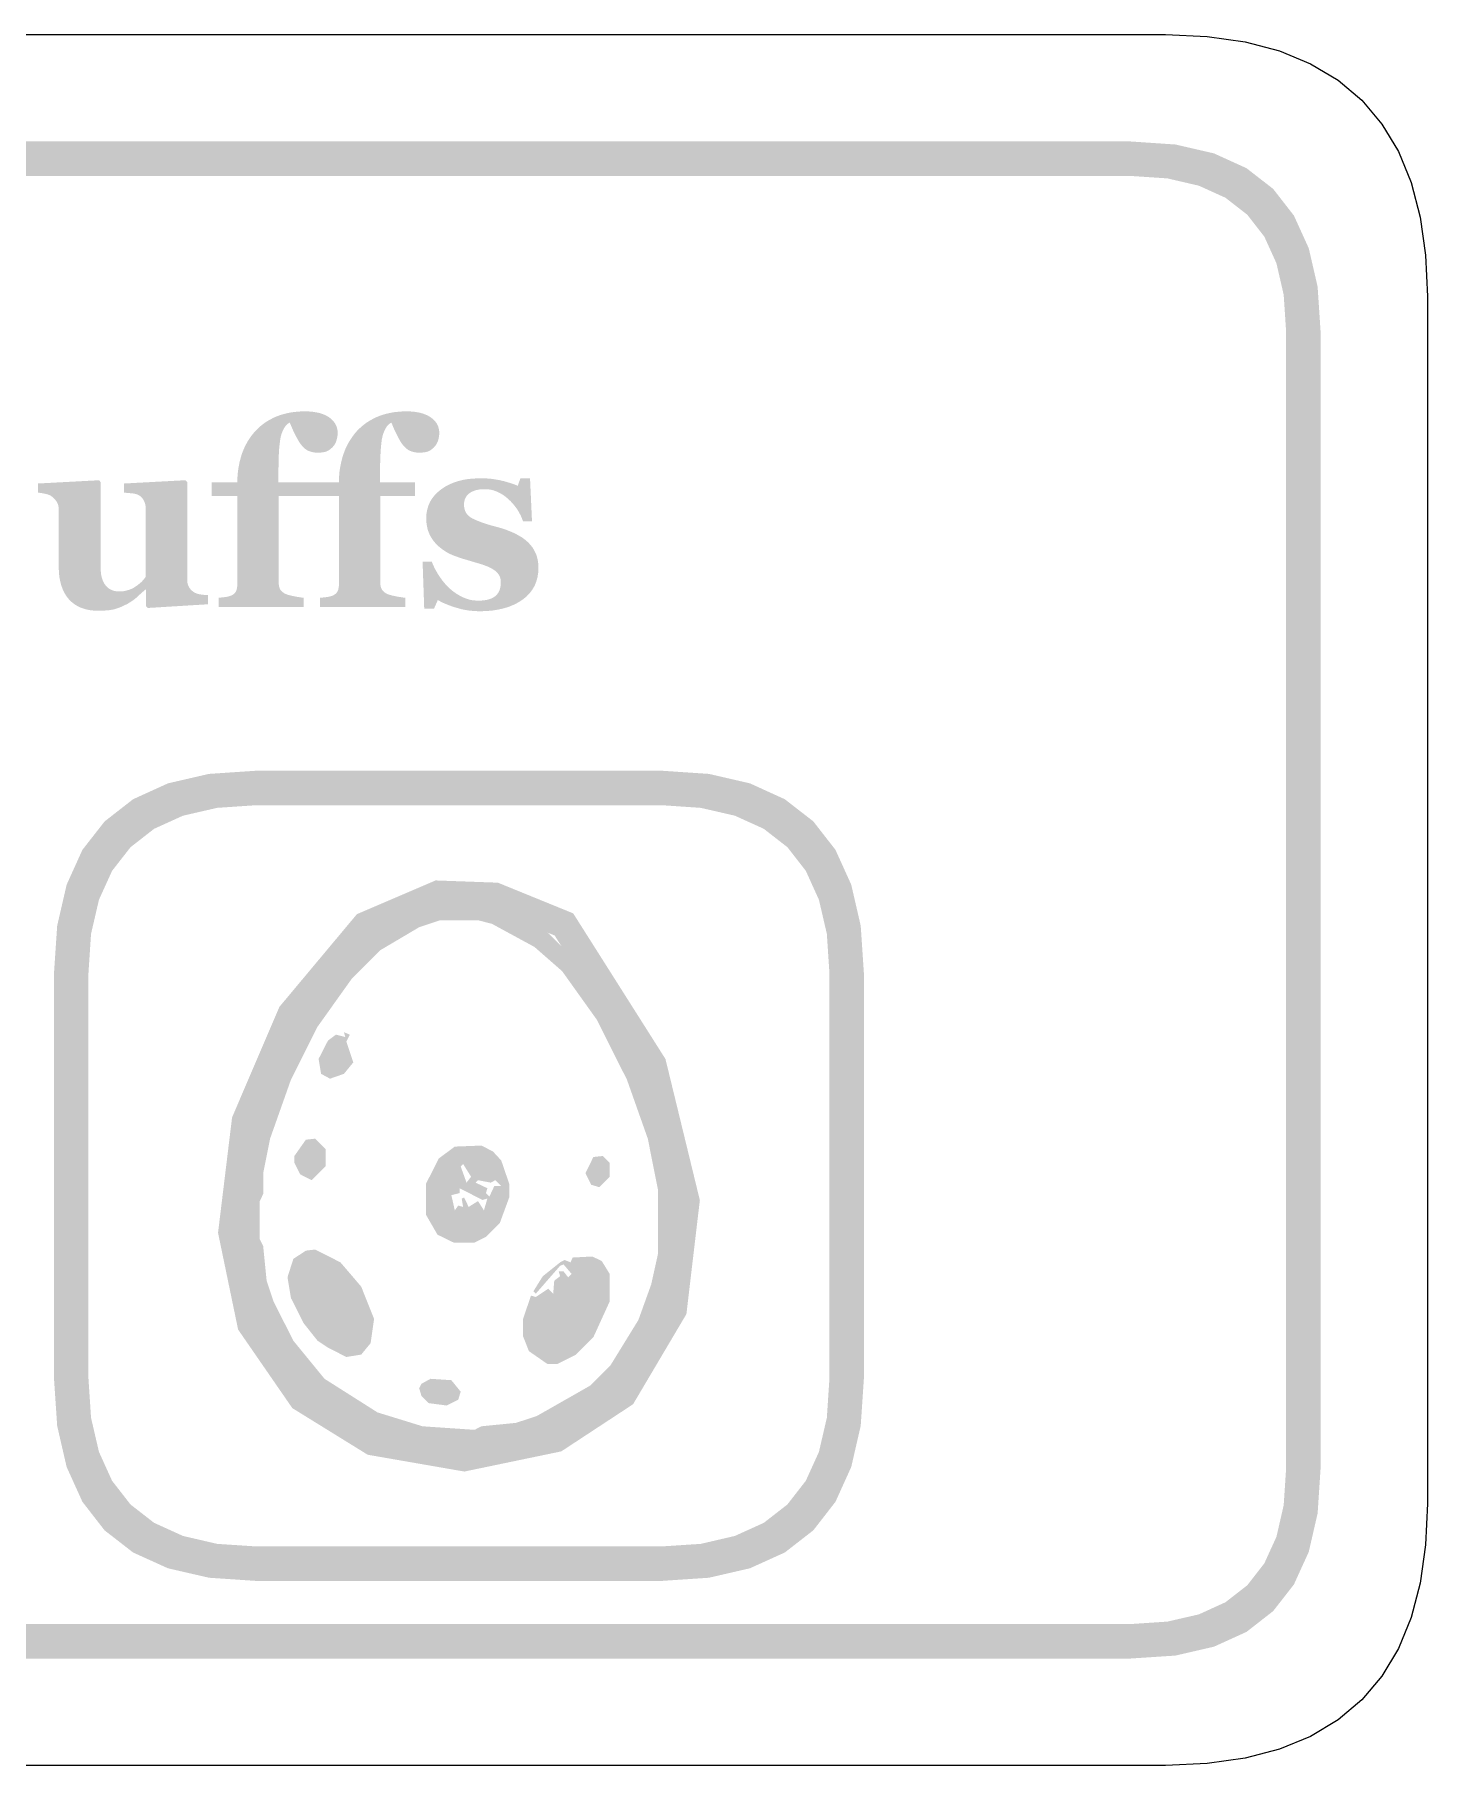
# Model space of a CAD drawing. Header units: millimetres. Extents: x 6 to 294, y 109 to 451.
# Drawn here: x 121.88 to 138.04, y 292.86 to 312.94 of the extents above; entities that cross this region are included whole.
import ezdxf

# ---------------------------------------------------------------- set-up
doc = ezdxf.new("R2010")
doc.units = ezdxf.units.MM
doc.layers.add('CUT', color=1, linetype='Continuous')
doc.layers.add('RASTER', color=7, linetype='Continuous')

msp = doc.modelspace()

# ---------------------------------------------------------------- hatches: boundary and pattern name
at = {"layer": 'RASTER'}
h = msp.add_hatch(color=7, dxfattribs=at)
h.paths.add_polyline_path([(75.2, 309.501), (75.234, 310.016), (75.338, 310.463), (75.509, 310.841), (75.75, 311.151), (76.059, 311.391), (76.438, 311.563), (76.884, 311.666), (77.4, 311.701), (134.6, 311.701), (135.116, 311.666), (135.563, 311.563), (135.941, 311.391), (136.25, 311.151), (136.491, 310.841), (136.663, 310.463), (136.766, 310.016), (136.8, 309.501), (136.8, 296.301), (136.766, 295.785), (136.663, 295.338), (136.491, 294.96), (136.25, 294.651), (135.941, 294.41), (135.563, 294.238), (135.116, 294.135), (134.6, 294.101), (77.4, 294.101), (76.884, 294.135), (76.438, 294.238), (76.059, 294.41), (75.75, 294.651), (75.509, 294.96), (75.338, 295.338), (75.234, 295.785), (75.2, 296.301)])
h.paths.add_polyline_path([(75.6, 309.501), (75.6, 296.301), (75.628, 295.879), (75.712, 295.513), (75.853, 295.204), (76.05, 294.951), (76.303, 294.754), (76.613, 294.613), (76.978, 294.529), (77.4, 294.501), (134.6, 294.501), (135.022, 294.529), (135.388, 294.613), (135.697, 294.754), (135.95, 294.951), (136.147, 295.204), (136.288, 295.513), (136.372, 295.879), (136.4, 296.301), (136.4, 309.501), (136.372, 309.923), (136.288, 310.288), (136.147, 310.598), (135.95, 310.851), (135.697, 311.048), (135.388, 311.188), (135.022, 311.273), (134.6, 311.301), (77.4, 311.301), (76.978, 311.273), (76.613, 311.188), (76.303, 311.048), (76.05, 310.851), (75.853, 310.598), (75.712, 310.288), (75.628, 309.923), (75.6, 309.501)], flags=0)
for points in [[(125.392, 308.321), (125.392, 308.312), (125.392, 308.302), (125.391, 308.292), (125.389, 308.282), (125.388, 308.272), (125.386, 308.262), (125.383, 308.251), (125.381, 308.24), (125.377, 308.229), (125.374, 308.219), (125.37, 308.209), (125.365, 308.2), (125.36, 308.19), (125.355, 308.182), (125.349, 308.173), (125.343, 308.166), (125.335, 308.157), (125.327, 308.148), (125.318, 308.141), (125.31, 308.133), (125.301, 308.127), (125.292, 308.12), (125.283, 308.115), (125.274, 308.11), (125.264, 308.105), (125.252, 308.102), (125.24, 308.098), (125.226, 308.096), (125.211, 308.094), (125.195, 308.092), (125.178, 308.091), (125.159, 308.091), (125.131, 308.092), (125.105, 308.096), (125.08, 308.102), (125.056, 308.111), (125.034, 308.122), (125.014, 308.136), (124.995, 308.153), (124.978, 308.171), (124.961, 308.193), (124.944, 308.218), (124.927, 308.247), (124.91, 308.279), (124.892, 308.314), (124.874, 308.352), (124.856, 308.394), (124.837, 308.439), (124.823, 308.432), (124.809, 308.422), (124.796, 308.41), (124.784, 308.395), (124.772, 308.377), (124.762, 308.358), (124.751, 308.335), (124.742, 308.311), (124.733, 308.281), (124.726, 308.244), (124.72, 308.199), (124.714, 308.147), (124.71, 308.087), (124.708, 308.02), (124.706, 307.946), (124.705, 307.864), (124.705, 307.748), (125.11, 307.748), (125.11, 307.59), (124.708, 307.59), (124.708, 306.581), (124.709, 306.567), (124.71, 306.554), (124.712, 306.541), (124.715, 306.53), (124.719, 306.519), (124.723, 306.509), (124.728, 306.5), (124.735, 306.492), (124.741, 306.484), (124.749, 306.477), (124.757, 306.471), (124.765, 306.465), (124.774, 306.459), (124.783, 306.454), (124.793, 306.45), (124.803, 306.446), (124.813, 306.443), (124.822, 306.44), (124.833, 306.437), (124.844, 306.434), (124.856, 306.431), (124.869, 306.429), (124.882, 306.426), (124.896, 306.423), (124.91, 306.42), (124.924, 306.418), (124.937, 306.416), (124.95, 306.414), (124.963, 306.412), (124.975, 306.41), (124.987, 306.409), (124.998, 306.408), (124.998, 306.301), (124.01, 306.301), (124.01, 306.408), (124.019, 306.408), (124.028, 306.409), (124.038, 306.41), (124.047, 306.411), (124.056, 306.412), (124.065, 306.413), (124.074, 306.414), (124.083, 306.415), (124.092, 306.416), (124.101, 306.418), (124.109, 306.419), (124.117, 306.421), (124.125, 306.423), (124.133, 306.425), (124.14, 306.427), (124.147, 306.43), (124.158, 306.434), (124.169, 306.439), (124.178, 306.445), (124.187, 306.451), (124.194, 306.458), (124.201, 306.465), (124.206, 306.472), (124.211, 306.48), (124.215, 306.489), (124.218, 306.498), (124.221, 306.508), (124.224, 306.519), (124.225, 306.53), (124.227, 306.542), (124.228, 306.554), (124.228, 306.567), (124.228, 307.59), (123.93, 307.59), (123.93, 307.748), (124.228, 307.748), (124.228, 307.787), (124.231, 307.826), (124.234, 307.864), (124.239, 307.902), (124.246, 307.94), (124.253, 307.978), (124.263, 308.015), (124.273, 308.052), (124.285, 308.088), (124.299, 308.124), (124.314, 308.158), (124.331, 308.191), (124.349, 308.224), (124.369, 308.255), (124.391, 308.286), (124.414, 308.315), (124.438, 308.343), (124.464, 308.369), (124.491, 308.394), (124.521, 308.418), (124.552, 308.441), (124.585, 308.462), (124.62, 308.481), (124.657, 308.5), (124.696, 308.516), (124.736, 308.53), (124.778, 308.542), (124.821, 308.552), (124.866, 308.56), (124.913, 308.565), (124.961, 308.569), (125.011, 308.57), (125.056, 308.569), (125.097, 308.566), (125.136, 308.56), (125.173, 308.553), (125.206, 308.543), (125.238, 308.531), (125.267, 308.517), (125.293, 308.501), (125.316, 308.483), (125.336, 308.464), (125.353, 308.443), (125.367, 308.422), (125.378, 308.398), (125.386, 308.374), (125.391, 308.348), (125.392, 308.321)], [(126.572, 308.321), (126.571, 308.312), (126.571, 308.302), (126.57, 308.292), (126.569, 308.282), (126.567, 308.272), (126.565, 308.262), (126.563, 308.251), (126.56, 308.24), (126.557, 308.229), (126.553, 308.219), (126.549, 308.209), (126.544, 308.2), (126.539, 308.19), (126.534, 308.182), (126.528, 308.173), (126.522, 308.166), (126.514, 308.157), (126.506, 308.148), (126.498, 308.141), (126.489, 308.133), (126.48, 308.127), (126.471, 308.12), (126.462, 308.115), (126.453, 308.11), (126.443, 308.105), (126.431, 308.102), (126.419, 308.098), (126.405, 308.096), (126.39, 308.094), (126.374, 308.092), (126.357, 308.091), (126.339, 308.091), (126.31, 308.092), (126.284, 308.096), (126.259, 308.102), (126.235, 308.111), (126.213, 308.122), (126.193, 308.136), (126.174, 308.153), (126.157, 308.171), (126.14, 308.193), (126.123, 308.218), (126.106, 308.247), (126.089, 308.279), (126.071, 308.314), (126.053, 308.352), (126.035, 308.394), (126.016, 308.439), (126.002, 308.432), (125.988, 308.422), (125.976, 308.41), (125.963, 308.395), (125.952, 308.377), (125.941, 308.358), (125.931, 308.335), (125.921, 308.311), (125.913, 308.281), (125.905, 308.244), (125.899, 308.199), (125.894, 308.147), (125.89, 308.087), (125.887, 308.02), (125.885, 307.946), (125.885, 307.864), (125.885, 307.748), (126.289, 307.748), (126.289, 307.59), (125.887, 307.59), (125.887, 306.581), (125.888, 306.567), (125.889, 306.554), (125.891, 306.541), (125.894, 306.53), (125.898, 306.519), (125.902, 306.509), (125.908, 306.5), (125.914, 306.492), (125.921, 306.484), (125.928, 306.477), (125.936, 306.471), (125.944, 306.465), (125.953, 306.459), (125.962, 306.454), (125.972, 306.45), (125.983, 306.446), (125.992, 306.443), (126.002, 306.44), (126.012, 306.437), (126.023, 306.434), (126.035, 306.431), (126.048, 306.429), (126.061, 306.426), (126.075, 306.423), (126.089, 306.42), (126.103, 306.418), (126.116, 306.416), (126.129, 306.414), (126.142, 306.412), (126.154, 306.41), (126.166, 306.409), (126.177, 306.408), (126.177, 306.301), (125.189, 306.301), (125.189, 306.408), (125.198, 306.408), (125.208, 306.409), (125.217, 306.41), (125.226, 306.411), (125.235, 306.412), (125.245, 306.413), (125.254, 306.414), (125.263, 306.415), (125.272, 306.416), (125.28, 306.418), (125.288, 306.419), (125.297, 306.421), (125.304, 306.423), (125.312, 306.425), (125.319, 306.427), (125.326, 306.43), (125.338, 306.434), (125.348, 306.439), (125.357, 306.445), (125.366, 306.451), (125.373, 306.458), (125.38, 306.465), (125.385, 306.472), (125.39, 306.48), (125.394, 306.489), (125.398, 306.498), (125.4, 306.508), (125.403, 306.519), (125.405, 306.53), (125.406, 306.542), (125.407, 306.554), (125.407, 306.567), (125.407, 307.59), (125.11, 307.59), (125.11, 307.748), (125.407, 307.748), (125.408, 307.787), (125.41, 307.826), (125.413, 307.864), (125.418, 307.902), (125.425, 307.94), (125.433, 307.978), (125.442, 308.015), (125.452, 308.052), (125.465, 308.088), (125.478, 308.124), (125.493, 308.158), (125.51, 308.191), (125.529, 308.224), (125.549, 308.255), (125.57, 308.286), (125.593, 308.315), (125.617, 308.343), (125.643, 308.369), (125.67, 308.394), (125.7, 308.418), (125.731, 308.441), (125.764, 308.462), (125.799, 308.481), (125.836, 308.5), (125.875, 308.516), (125.915, 308.53), (125.957, 308.542), (126, 308.552), (126.045, 308.56), (126.092, 308.565), (126.141, 308.569), (126.191, 308.57), (126.235, 308.569), (126.276, 308.566), (126.315, 308.56), (126.352, 308.553), (126.386, 308.543), (126.417, 308.531), (126.446, 308.517), (126.472, 308.501), (126.495, 308.483), (126.516, 308.464), (126.533, 308.443), (126.547, 308.422), (126.558, 308.398), (126.565, 308.374), (126.57, 308.348), (126.572, 308.321)], [(123.888, 306.332), (123.189, 306.289), (123.167, 306.31), (123.167, 306.501), (123.158, 306.501), (123.146, 306.49), (123.134, 306.479), (123.121, 306.468), (123.109, 306.457), (123.097, 306.446), (123.085, 306.435), (123.073, 306.424), (123.061, 306.413), (123.049, 306.402), (123.036, 306.392), (123.023, 306.382), (123.009, 306.372), (122.994, 306.362), (122.979, 306.353), (122.964, 306.343), (122.948, 306.334), (122.929, 306.325), (122.911, 306.316), (122.893, 306.308), (122.875, 306.3), (122.857, 306.293), (122.84, 306.287), (122.823, 306.281), (122.806, 306.276), (122.789, 306.271), (122.769, 306.268), (122.748, 306.264), (122.724, 306.262), (122.699, 306.26), (122.672, 306.258), (122.643, 306.257), (122.612, 306.257), (122.558, 306.259), (122.508, 306.265), (122.461, 306.276), (122.417, 306.29), (122.376, 306.309), (122.338, 306.332), (122.304, 306.359), (122.273, 306.39), (122.245, 306.425), (122.221, 306.464), (122.201, 306.506), (122.185, 306.551), (122.172, 306.6), (122.162, 306.652), (122.157, 306.708), (122.155, 306.767), (122.155, 307.426), (122.155, 307.44), (122.154, 307.453), (122.152, 307.466), (122.15, 307.478), (122.146, 307.489), (122.143, 307.5), (122.138, 307.51), (122.133, 307.519), (122.127, 307.528), (122.121, 307.536), (122.115, 307.545), (122.107, 307.553), (122.1, 307.561), (122.092, 307.568), (122.083, 307.575), (122.074, 307.583), (122.067, 307.588), (122.059, 307.593), (122.05, 307.597), (122.041, 307.601), (122.031, 307.605), (122.021, 307.608), (122.01, 307.611), (121.998, 307.614), (121.987, 307.616), (121.975, 307.618), (121.964, 307.62), (121.954, 307.622), (121.943, 307.623), (121.933, 307.625), (121.923, 307.626), (121.913, 307.626), (121.913, 307.733), (122.624, 307.771), (122.64, 307.75), (122.64, 306.775), (122.641, 306.739), (122.644, 306.705), (122.648, 306.673), (122.654, 306.644), (122.662, 306.618), (122.672, 306.594), (122.684, 306.572), (122.698, 306.553), (122.713, 306.536), (122.729, 306.521), (122.747, 306.509), (122.766, 306.499), (122.787, 306.491), (122.809, 306.485), (122.832, 306.482), (122.857, 306.481), (122.882, 306.482), (122.907, 306.484), (122.932, 306.489), (122.955, 306.495), (122.978, 306.502), (123.001, 306.511), (123.022, 306.522), (123.043, 306.535), (123.063, 306.549), (123.082, 306.563), (123.099, 306.577), (123.115, 306.591), (123.129, 306.606), (123.142, 306.621), (123.154, 306.636), (123.164, 306.651), (123.164, 307.44), (123.164, 307.453), (123.163, 307.465), (123.162, 307.476), (123.16, 307.488), (123.157, 307.499), (123.154, 307.509), (123.15, 307.52), (123.145, 307.53), (123.14, 307.539), (123.135, 307.549), (123.129, 307.557), (123.122, 307.566), (123.115, 307.574), (123.107, 307.581), (123.098, 307.588), (123.09, 307.594), (123.083, 307.598), (123.075, 307.602), (123.067, 307.606), (123.058, 307.609), (123.048, 307.612), (123.037, 307.614), (123.026, 307.616), (123.014, 307.618), (123.002, 307.619), (122.989, 307.62), (122.977, 307.622), (122.965, 307.623), (122.952, 307.624), (122.939, 307.625), (122.927, 307.626), (122.914, 307.626), (122.914, 307.733), (123.624, 307.771), (123.646, 307.75), (123.646, 306.619), (123.647, 306.606), (123.648, 306.594), (123.649, 306.582), (123.651, 306.571), (123.654, 306.561), (123.658, 306.55), (123.662, 306.541), (123.667, 306.532), (123.672, 306.523), (123.678, 306.514), (123.685, 306.506), (123.692, 306.498), (123.7, 306.491), (123.708, 306.484), (123.717, 306.477), (123.727, 306.471), (123.734, 306.466), (123.742, 306.463), (123.75, 306.459), (123.759, 306.456), (123.768, 306.453), (123.778, 306.451), (123.788, 306.448), (123.799, 306.447), (123.81, 306.445), (123.822, 306.444), (123.833, 306.442), (123.844, 306.441), (123.855, 306.44), (123.866, 306.44), (123.877, 306.439), (123.888, 306.438)], [(127.043, 306.251), (127.008, 306.252), (126.973, 306.254), (126.938, 306.257), (126.903, 306.261), (126.868, 306.267), (126.834, 306.274), (126.8, 306.283), (126.766, 306.293), (126.733, 306.303), (126.702, 306.314), (126.673, 306.325), (126.645, 306.336), (126.62, 306.347), (126.597, 306.358), (126.575, 306.37), (126.555, 306.381), (126.511, 306.282), (126.397, 306.282), (126.378, 306.828), (126.485, 306.828), (126.491, 306.811), (126.498, 306.794), (126.506, 306.776), (126.514, 306.758), (126.524, 306.739), (126.535, 306.72), (126.546, 306.7), (126.558, 306.679), (126.571, 306.659), (126.585, 306.639), (126.599, 306.62), (126.613, 306.601), (126.628, 306.583), (126.643, 306.565), (126.659, 306.548), (126.676, 306.531), (126.693, 306.515), (126.711, 306.499), (126.73, 306.484), (126.749, 306.47), (126.769, 306.456), (126.79, 306.443), (126.811, 306.431), (126.833, 306.419), (126.855, 306.409), (126.878, 306.4), (126.901, 306.392), (126.925, 306.385), (126.949, 306.38), (126.973, 306.377), (126.998, 306.375), (127.023, 306.374), (127.055, 306.375), (127.085, 306.377), (127.113, 306.381), (127.139, 306.387), (127.163, 306.394), (127.184, 306.403), (127.204, 306.414), (127.221, 306.426), (127.236, 306.44), (127.25, 306.456), (127.261, 306.473), (127.27, 306.492), (127.277, 306.513), (127.282, 306.536), (127.285, 306.56), (127.286, 306.586), (127.286, 306.601), (127.285, 306.614), (127.282, 306.628), (127.279, 306.64), (127.275, 306.652), (127.27, 306.663), (127.264, 306.673), (127.257, 306.683), (127.249, 306.692), (127.241, 306.702), (127.232, 306.71), (127.222, 306.719), (127.212, 306.727), (127.201, 306.734), (127.189, 306.742), (127.177, 306.749), (127.162, 306.756), (127.147, 306.763), (127.132, 306.77), (127.117, 306.776), (127.101, 306.782), (127.085, 306.788), (127.068, 306.794), (127.051, 306.799), (127.034, 306.804), (127.015, 306.81), (126.996, 306.815), (126.975, 306.822), (126.954, 306.828), (126.931, 306.835), (126.908, 306.841), (126.884, 306.849), (126.859, 306.856), (126.836, 306.863), (126.813, 306.871), (126.791, 306.878), (126.77, 306.886), (126.75, 306.893), (126.731, 306.9), (126.713, 306.908), (126.695, 306.916), (126.677, 306.925), (126.659, 306.935), (126.641, 306.947), (126.622, 306.959), (126.603, 306.972), (126.585, 306.987), (126.566, 307.002), (126.55, 307.017), (126.534, 307.032), (126.52, 307.049), (126.506, 307.065), (126.494, 307.083), (126.482, 307.101), (126.471, 307.12), (126.46, 307.14), (126.451, 307.161), (126.443, 307.182), (126.436, 307.205), (126.431, 307.228), (126.426, 307.253), (126.423, 307.278), (126.421, 307.305), (126.421, 307.332), (126.423, 307.382), (126.432, 307.43), (126.445, 307.476), (126.464, 307.519), (126.488, 307.559), (126.518, 307.597), (126.554, 307.633), (126.594, 307.666), (126.639, 307.696), (126.688, 307.722), (126.74, 307.744), (126.795, 307.762), (126.853, 307.776), (126.915, 307.786), (126.98, 307.791), (127.049, 307.793), (127.082, 307.793), (127.114, 307.792), (127.146, 307.79), (127.177, 307.787), (127.207, 307.783), (127.237, 307.778), (127.266, 307.773), (127.294, 307.766), (127.322, 307.76), (127.348, 307.753), (127.373, 307.745), (127.398, 307.738), (127.42, 307.73), (127.442, 307.723), (127.463, 307.715), (127.483, 307.707), (127.513, 307.793), (127.625, 307.793), (127.648, 307.294), (127.544, 307.294), (127.53, 307.331), (127.514, 307.368), (127.495, 307.402), (127.475, 307.436), (127.451, 307.468), (127.426, 307.499), (127.398, 307.529), (127.368, 307.557), (127.337, 307.583), (127.305, 307.605), (127.272, 307.624), (127.239, 307.64), (127.205, 307.652), (127.171, 307.661), (127.136, 307.666), (127.1, 307.667), (127.073, 307.667), (127.047, 307.665), (127.023, 307.661), (127, 307.656), (126.978, 307.649), (126.958, 307.641), (126.94, 307.632), (126.923, 307.621), (126.908, 307.608), (126.895, 307.595), (126.884, 307.58), (126.875, 307.565), (126.868, 307.548), (126.863, 307.53), (126.86, 307.511), (126.859, 307.49), (126.86, 307.463), (126.865, 307.438), (126.872, 307.415), (126.882, 307.394), (126.896, 307.375), (126.912, 307.358), (126.931, 307.343), (126.953, 307.329), (126.978, 307.317), (127.005, 307.305), (127.035, 307.293), (127.066, 307.281), (127.101, 307.269), (127.137, 307.258), (127.176, 307.246), (127.218, 307.235), (127.281, 307.218), (127.34, 307.199), (127.394, 307.178), (127.445, 307.156), (127.49, 307.132), (127.532, 307.107), (127.569, 307.08), (127.601, 307.052), (127.63, 307.021), (127.655, 306.989), (127.675, 306.955), (127.693, 306.919), (127.706, 306.881), (127.715, 306.841), (127.721, 306.799), (127.723, 306.755), (127.72, 306.697), (127.711, 306.642), (127.696, 306.59), (127.676, 306.542), (127.649, 306.497), (127.617, 306.456), (127.579, 306.417), (127.535, 306.383), (127.486, 306.352), (127.433, 306.325), (127.377, 306.302), (127.318, 306.284), (127.254, 306.27), (127.188, 306.259), (127.117, 306.253), (127.043, 306.251)]]:
    msp.add_hatch(color=7, dxfattribs=at).paths.add_polyline_path(points)
h = msp.add_hatch(color=7, dxfattribs=at)
h.paths.add_polyline_path([(122.1, 302.051), (122.137, 302.602), (122.247, 303.079), (122.43, 303.483), (122.688, 303.813), (123.018, 304.07), (123.422, 304.254), (123.899, 304.364), (124.45, 304.401), (129.15, 304.401), (129.701, 304.364), (130.178, 304.254), (130.582, 304.07), (130.913, 303.813), (131.17, 303.483), (131.353, 303.079), (131.463, 302.602), (131.5, 302.051), (131.5, 297.351), (131.463, 296.8), (131.353, 296.323), (131.17, 295.919), (130.913, 295.588), (130.582, 295.331), (130.178, 295.148), (129.701, 295.038), (129.15, 295.001), (124.45, 295.001), (123.899, 295.038), (123.422, 295.148), (123.018, 295.331), (122.687, 295.588), (122.43, 295.919), (122.247, 296.323), (122.137, 296.8), (122.1, 297.351)])
h.paths.add_polyline_path([(122.5, 302.051), (122.5, 297.351), (122.53, 296.894), (122.622, 296.498), (122.774, 296.163), (122.988, 295.888), (123.262, 295.675), (123.597, 295.523), (123.993, 295.431), (124.45, 295.401), (129.15, 295.401), (129.607, 295.431), (130.003, 295.523), (130.338, 295.675), (130.612, 295.888), (130.826, 296.163), (130.978, 296.498), (131.07, 296.894), (131.1, 297.351), (131.1, 302.051), (131.07, 302.508), (130.978, 302.904), (130.826, 303.239), (130.613, 303.513), (130.338, 303.727), (130.003, 303.879), (129.607, 303.97), (129.15, 304.001), (124.45, 304.001), (123.993, 303.97), (123.597, 303.879), (123.262, 303.727), (122.988, 303.513), (122.774, 303.239), (122.622, 302.904), (122.53, 302.508), (122.5, 302.051)], flags=0)
h = msp.add_hatch(color=7, dxfattribs=at)
h.paths.add_polyline_path([(126.529, 303.128), (127.252, 303.102), (128.126, 302.746), (129.197, 301.056), (129.596, 299.418), (129.44, 298.097), (128.821, 297.051), (127.988, 296.504), (126.863, 296.27), (125.741, 296.465), (124.866, 297.006), (124.237, 297.917), (124.004, 299.04), (124.167, 300.379), (124.716, 301.661), (125.616, 302.737)])
h.paths.add_polyline_path([(126.589, 302.806), (125.812, 302.473), (124.992, 301.491), (124.479, 300.295), (124.328, 299.053), (124.537, 298.045), (125.091, 297.243), (125.857, 296.77), (126.858, 296.596), (127.864, 296.804), (128.583, 297.278), (129.13, 298.202), (129.272, 299.399), (128.899, 300.929), (127.911, 302.489), (127.184, 302.784), (126.589, 302.806)], flags=0)
h = msp.add_hatch(color=7, dxfattribs=at)
h.paths.add_polyline_path([(126.51, 302.855), (127.102, 302.867), (127.343, 302.786), (127.837, 302.517), (128.28, 302.075), (128.561, 301.672), (128.871, 301.097), (129.152, 300.374), (129.313, 299.69), (129.313, 298.725), (129.273, 298.524), (129.072, 297.921), (128.883, 297.587), (128.4, 297.064), (128.159, 296.903), (127.785, 296.714), (127.182, 296.553), (126.458, 296.553), (126.257, 296.594), (125.775, 296.754), (125.36, 296.984), (124.999, 297.265), (124.757, 297.547), (124.407, 298.242), (124.287, 298.725), (124.287, 299.61), (124.327, 299.69), (124.367, 300.092), (124.488, 300.494), (124.838, 301.311), (125.159, 301.833), (125.602, 302.356), (126.044, 302.678)])
h.paths.add_polyline_path([(126.579, 302.666), (126.338, 302.585), (125.883, 302.316), (125.561, 301.994), (125.159, 301.431), (124.85, 300.816), (124.608, 300.132), (124.528, 299.73), (124.528, 299.489), (124.488, 299.408), (124.488, 298.966), (124.528, 298.886), (124.568, 298.484), (124.649, 298.242), (124.878, 297.788), (125.24, 297.346), (125.855, 296.956), (126.378, 296.795), (126.981, 296.754), (127.061, 296.795), (127.463, 296.835), (127.705, 296.915), (128.32, 297.265), (128.561, 297.506), (128.883, 298.029), (129.032, 298.443), (129.112, 298.805), (129.112, 299.529), (128.992, 300.132), (128.75, 300.816), (128.4, 301.512), (127.998, 302.075), (127.677, 302.356), (127.182, 302.625), (127.021, 302.666)], flags=0)
h.paths.add_polyline_path([(125.465, 301.367), (125.533, 301.339), (125.493, 301.258), (125.574, 301.017), (125.465, 300.884), (125.304, 300.828), (125.2, 300.884), (125.171, 301.057), (125.28, 301.27), (125.372, 301.339), (125.481, 301.311)], flags=0)
h.paths.add_polyline_path([(125.023, 300.12), (125.131, 300.132), (125.252, 300.012), (125.252, 299.811), (125.091, 299.65), (124.958, 299.718), (124.89, 299.851), (124.89, 299.931)], flags=0)
h.paths.add_polyline_path([(126.752, 300.04), (127.061, 300.052), (127.194, 299.984), (127.291, 299.879), (127.383, 299.61), (127.383, 299.449), (127.275, 299.155), (127.114, 298.994), (126.981, 298.926), (126.74, 298.926), (126.551, 299.018), (126.418, 299.248), (126.418, 299.61), (126.567, 299.903)], flags=0)
h.paths.add_polyline_path([(128.36, 299.919), (128.469, 299.931), (128.549, 299.851), (128.549, 299.69), (128.429, 299.569), (128.336, 299.597), (128.268, 299.73)], flags=0)
h.paths.add_polyline_path([(126.848, 299.839), (126.82, 299.811), (126.888, 299.622), (126.941, 299.69)], flags=0)
h.paths.add_polyline_path([(127.021, 299.65), (126.993, 299.622), (127.13, 299.557), (127.114, 299.501), (127.154, 299.461), (127.21, 299.581), (127.291, 299.581), (127.222, 299.65), (127.17, 299.622)], flags=0)
h.paths.add_polyline_path([(126.808, 299.557), (126.808, 299.501), (126.712, 299.477), (126.752, 299.3), (126.792, 299.356), (126.848, 299.34), (126.832, 299.437), (126.86, 299.449), (126.913, 299.34), (127.021, 299.408), (127.09, 299.3), (127.13, 299.437), (127.073, 299.421)], flags=0)
h.paths.add_polyline_path([(125.023, 298.833), (125.131, 298.846), (125.425, 298.697), (125.666, 298.415), (125.815, 298.041), (125.775, 297.76), (125.666, 297.627), (125.493, 297.599), (125.28, 297.708), (125.159, 297.788), (124.999, 297.989), (124.85, 298.283), (124.81, 298.524), (124.878, 298.737)], flags=0)
h.paths.add_polyline_path([(128.119, 298.753), (128.348, 298.765), (128.457, 298.713), (128.549, 298.564), (128.549, 298.242), (128.36, 297.828), (128.159, 297.627), (127.946, 297.519), (127.825, 297.519), (127.612, 297.667), (127.544, 297.84), (127.544, 298.041), (127.636, 298.311), (127.693, 298.295), (127.837, 298.391), (127.894, 298.335), (127.906, 298.484), (127.974, 298.536), (127.958, 298.592), (128.014, 298.592), (128.067, 298.524), (128.107, 298.564), (128.014, 298.673), (127.974, 298.657), (127.693, 298.335), (127.665, 298.363), (127.773, 298.536), (127.974, 298.697), (128.026, 298.725), (128.095, 298.697)], flags=0)
h.paths.add_polyline_path([(126.47, 297.346), (126.712, 297.33), (126.82, 297.197), (126.792, 297.104), (126.659, 297.036), (126.446, 297.064), (126.366, 297.145), (126.338, 297.237), (126.366, 297.289)], flags=0)

# ---------------------------------------------------------------- linework, layer by layer
at = {"layer": 'CUT'}
msp.add_lwpolyline([(76.999, 312.941), (135.001, 312.941), (135.483, 312.92), (135.925, 312.857), (136.325, 312.751), (136.685, 312.603), (137.003, 312.413), (137.278, 312.179), (137.512, 311.903), (137.703, 311.585), (137.851, 311.226), (137.956, 310.825), (138.019, 310.384), (138.04, 309.902), (138.04, 295.9), (138.019, 295.418), (137.956, 294.976), (137.851, 294.576), (137.703, 294.216), (137.512, 293.898), (137.278, 293.622), (137.003, 293.389), (136.685, 293.198), (136.325, 293.05), (135.925, 292.945), (135.483, 292.882), (135.001, 292.861), (76.999, 292.861)], dxfattribs=at)

doc.saveas('drawing.dxf')
